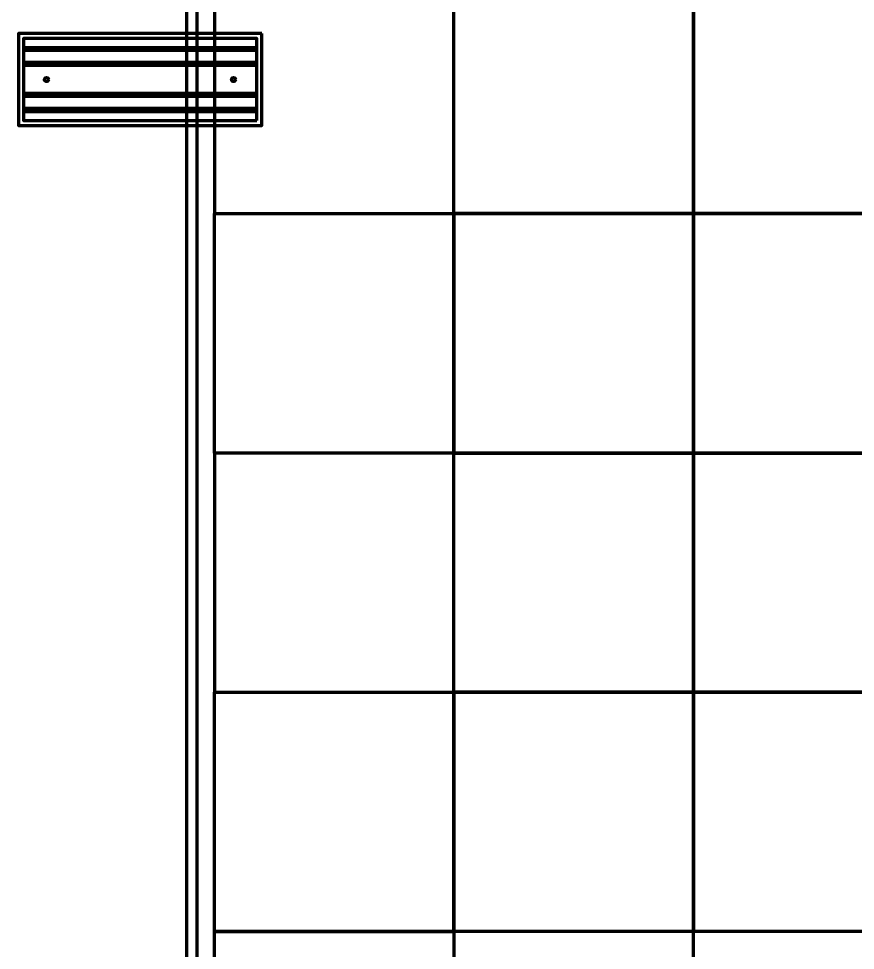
# Model space of a CAD drawing. Extents: x 0 to 1153, y 0 to 816.
# Drawn here: x 693.56 to 720.68, y 542.06 to 572.27 of the extents above; entities that cross this region are included whole.
import ezdxf

# ---------------------------------------------------------------- set-up
doc = ezdxf.new("R2010")
doc.units = 0
doc.header["$MEASUREMENT"] = 0
doc.layers.add('Arch', color=7, linetype='Continuous')
doc.layers.add('Electrical', color=7, linetype='Continuous')

msp = doc.modelspace()

# ---------------------------------------------------------------- linework, layer by layer
at = {"layer": 'Arch', "color": 11, "linetype": 'Continuous', "lineweight": 211}
for points in [[(699.008, 613.473), (755.205, 613.473), (755.205, 523.737), (699.008, 523.737)], [(699.908, 565.954), (707.665, 565.954), (707.665, 573.712), (699.908, 573.712), (699.908, 565.954), (707.665, 565.954), (707.665, 558.186), (699.908, 558.186)], [(699.908, 550.429), (707.665, 550.429), (707.665, 558.186), (699.908, 558.186), (699.908, 550.429), (707.665, 550.429), (707.665, 542.671), (707.665, 534.903), (699.908, 534.903)]]:
    msp.add_lwpolyline(points, close=True, dxfattribs=at)
for points in [[(755.205, 613.156), (699.336, 613.145), (699.336, 523.737)], [(723.191, 542.671), (715.433, 542.671), (715.433, 550.429), (715.433, 558.186), (715.433, 565.954), (715.433, 573.712), (715.433, 581.47), (715.433, 589.238), (715.433, 596.995), (715.433, 604.753), (715.433, 612.51)], [(715.433, 534.903), (715.433, 542.671), (707.665, 542.671), (707.665, 550.429), (707.665, 558.186), (707.665, 565.954), (707.665, 573.712), (707.665, 581.47), (707.665, 589.238), (707.665, 596.995), (707.665, 604.753), (715.433, 604.753), (723.191, 604.753)], [(715.433, 573.712), (715.433, 565.954), (707.665, 565.954), (715.433, 565.954), (715.433, 558.186), (707.665, 558.186), (715.433, 558.186), (715.433, 550.429), (707.665, 550.429), (715.433, 550.429), (715.433, 542.671), (707.665, 542.671), (707.665, 534.903)], [(723.191, 565.954), (715.433, 565.954), (723.191, 565.954)], [(723.191, 558.186), (715.433, 558.186), (723.191, 558.186)], [(723.191, 550.429), (715.433, 550.429), (723.191, 550.429)], [(699.908, 542.671), (707.665, 542.671), (699.908, 542.671)]]:
    msp.add_lwpolyline(points, dxfattribs=at)
at = {"layer": 'Electrical', "color": 5, "linetype": 'Continuous', "lineweight": 211}
for p, q in [((701.283, 571.331), (693.716, 571.331)), ((701.283, 571.235), (693.716, 571.235)), ((701.283, 570.854), (693.716, 570.854)), ((701.283, 570.749), (693.716, 570.749)), ((701.283, 569.849), (693.716, 569.849)), ((701.283, 569.743), (693.716, 569.743)), ((701.283, 569.362), (693.716, 569.362)), ((701.283, 569.256), (693.716, 569.256))]:
    msp.add_line(p, q, dxfattribs=at)
for points in [[(701.442, 571.786), (693.558, 571.786), (693.558, 568.812), (701.442, 568.812)], [(701.283, 568.971), (701.283, 571.627), (693.716, 571.627), (693.716, 568.971)], [(694.531, 570.299), (694.479, 570.232), (694.436, 570.235), (694.401, 570.267), (694.395, 570.31), (694.418, 570.351), (694.457, 570.367), (694.499, 570.357), (694.531, 570.299)], [(700.595, 570.299), (700.543, 570.232), (700.5, 570.235), (700.466, 570.267), (700.459, 570.31), (700.482, 570.351), (700.521, 570.367), (700.563, 570.357), (700.595, 570.299)]]:
    msp.add_lwpolyline(points, close=True, dxfattribs=at)

doc.saveas('drawing.dxf')
